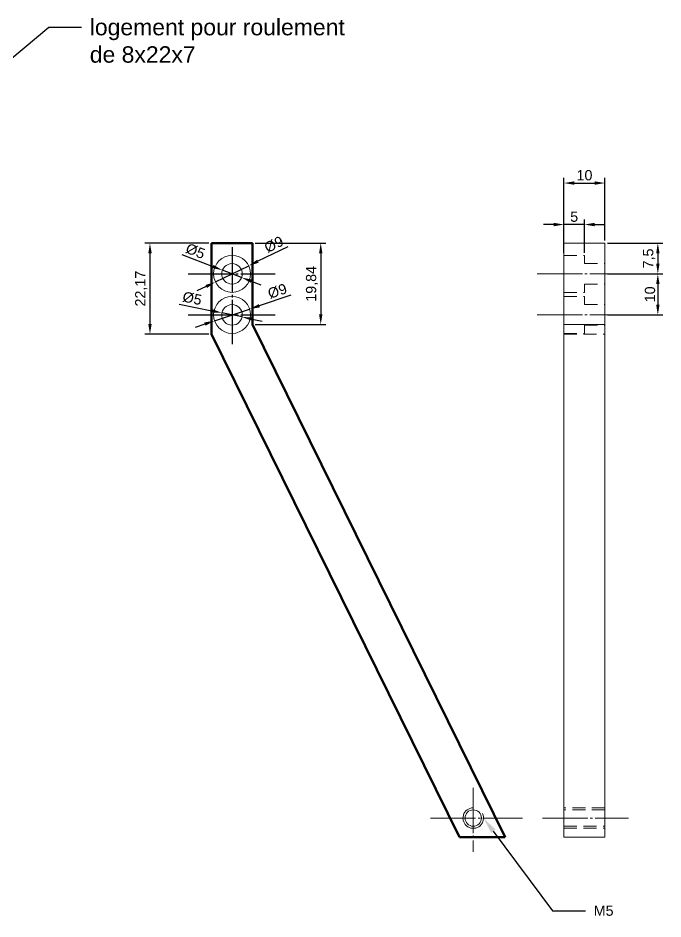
# Model space of a CAD drawing. Header units: millimetres. Extents: x 846 to 1187, y 1762 to 2289.
# Drawn here: x 1030.3 to 1187.4, y 1984.6 to 2204.1 of the extents above; entities that cross this region are included whole.
import ezdxf
from ezdxf import colors
from ezdxf.entities.mleader import LeaderData, LeaderLine
from ezdxf.math import Vec2, Vec3

# ---------------------------------------------------------------- set-up
doc = ezdxf.new("R2010")
doc.units = ezdxf.units.MM
doc.linetypes.add('CACHE2', pattern=[4.7625, 3.175, -1.5875])
doc.linetypes.add('JIS_08_11', pattern=[12.8, 11, -0.6, 0.6, -0.6])
doc.layers.add('cotation', color=7, linetype='Continuous')
doc.styles.get("Standard").update_dxf_attribs({"font": 'arial.ttf'})
doc.dimstyles.new('ISO-25', dxfattribs={"dimtxt": 2.5, "dimasz": 2.5, "dimexe": 1.25, "dimexo": 0.625, "dimtad": 1, "dimtxsty": 'Standard', "dimcen": 2.5, "dimadec": 0, "dimazin": 0, "dimtfac": 1, "dimtmove": 0, "dimatfit": 3, "dimfxl": 1, "dimarcsym": 0})

# ---------------------------------------------------------------- blocks, each defined once
blk = doc.blocks.new('pieces 3')
at = {"color": 1, "lineweight": 50}
for p, q in [((-952.93, 2193.52), (-952.93, 2215.7)), ((-952.93, 2215.7), (-942.93, 2215.7)), ((-942.93, 2195.85), (-942.93, 2215.7)), ((-942.93, 2195.85), (-881.39, 2070.92)), ((-952.93, 2193.52), (-892.53, 2070.92)), ((-892.53, 2070.92), (-881.39, 2070.92))]:
    blk.add_line(p, q, dxfattribs=at)
at = {"color": 1, "linetype": 'JIS_08_11', "lineweight": 25}
for p, q in [((-947.93, 2214.67), (-947.93, 2191.05)), ((-958.63, 2208.2), (-937.45, 2208.2)), ((-958.63, 2198.2), (-937.45, 2198.2))]:
    blk.add_line(p, q, dxfattribs=at)
blk = doc.blocks.new('*D60')
at = {"color": 0, "lineweight": -2}
for p, q in [((1095.98, 2148.41), (1088.68, 2144.86)), ((1078.35, 2139.81), (1086.44, 2143.76)), ((1076.1, 2138.72), (1073.85, 2137.62))]:
    blk.add_line(p, q, dxfattribs=at)
at = {"color": 0}
for points in [[(1088.5, 2145.23), (1088.87, 2144.48), (1086.44, 2143.76)], [(1076.28, 2138.34), (1075.92, 2139.09), (1078.35, 2139.81)]]:
    blk.add_solid(points, dxfattribs=at)
at = {"layer": 'Defpoints', "color": 0}
for p in [(1086.44, 2143.76), (1078.35, 2139.81)]:
    blk.add_point(p, dxfattribs=at)
at = {"color": 0, "lineweight": 0, "insert": (1092.59, 2148.95), "char_height": 2.5, "attachment_point": 5, "rotation": 26.0088}
blk.add_mtext('%%c9', dxfattribs=at)
blk = doc.blocks.new('*D61')
at = {"color": 0, "lineweight": -2}
for p, q in [((1096.72, 2136.6), (1089.03, 2134.01)), ((1078.13, 2130.35), (1086.66, 2133.22)), ((1075.76, 2129.56), (1073.39, 2128.76))]:
    blk.add_line(p, q, dxfattribs=at)
at = {"color": 0}
for points in [[(1088.9, 2134.41), (1089.16, 2133.62), (1086.66, 2133.22)], [(1075.89, 2129.16), (1075.62, 2129.95), (1078.13, 2130.35)]]:
    blk.add_solid(points, dxfattribs=at)
at = {"layer": 'Defpoints', "color": 0}
for p in [(1086.66, 2133.22), (1078.13, 2130.35)]:
    blk.add_point(p, dxfattribs=at)
at = {"color": 0, "lineweight": 0, "insert": (1093.43, 2137.57), "char_height": 2.5, "attachment_point": 5, "rotation": 18.5624}
blk.add_mtext('%%c9', dxfattribs=at)
blk = doc.blocks.new('*D62')
at = {"color": 0, "lineweight": -2}
for p, q in [((1070.13, 2146.49), (1077.72, 2143.58)), ((1084.73, 2140.89), (1080.06, 2142.68)), ((1087.06, 2140), (1089.4, 2139.1))]:
    blk.add_line(p, q, dxfattribs=at)
at = {"color": 0}
for points in [[(1077.57, 2143.19), (1077.87, 2143.97), (1080.06, 2142.68)], [(1087.21, 2140.39), (1086.91, 2139.61), (1084.73, 2140.89)]]:
    blk.add_solid(points, dxfattribs=at)
at = {"layer": 'Defpoints', "color": 0}
for p in [(1080.06, 2142.68), (1084.73, 2140.89)]:
    blk.add_point(p, dxfattribs=at)
at = {"color": 0, "lineweight": 0, "insert": (1073.47, 2147.32), "char_height": 2.5, "attachment_point": 5, "rotation": 339.0233}
blk.add_mtext('%%c5', dxfattribs=at)
blk = doc.blocks.new('*D63')
at = {"color": 0, "lineweight": -2}
for p, q in [((1069.54, 2134.44), (1077.5, 2132.8)), ((1084.84, 2131.28), (1079.94, 2132.29)), ((1087.29, 2130.78), (1089.74, 2130.27))]:
    blk.add_line(p, q, dxfattribs=at)
at = {"color": 0}
for points in [[(1077.41, 2132.39), (1077.58, 2133.2), (1079.94, 2132.29)], [(1087.37, 2131.18), (1087.2, 2130.37), (1084.84, 2131.28)]]:
    blk.add_solid(points, dxfattribs=at)
at = {"layer": 'Defpoints', "color": 0}
for p in [(1079.94, 2132.29), (1084.84, 2131.28)]:
    blk.add_point(p, dxfattribs=at)
at = {"color": 0, "lineweight": 0, "insert": (1072.69, 2135.8), "char_height": 2.5, "attachment_point": 5, "rotation": 348.349}
blk.add_mtext('%%c5', dxfattribs=at)
blk = doc.blocks.new('*D64')
at = {"color": 0, "lineweight": -2}
for p, q in [((1160.73, 2153.8), (1158.23, 2153.8)), ((1163.23, 2146.91), (1163.23, 2155.05)), ((1168.23, 2153.8), (1163.23, 2153.8)), ((1168.23, 2146.91), (1168.23, 2155.05)), ((1170.73, 2153.8), (1173.23, 2153.8))]:
    blk.add_line(p, q, dxfattribs=at)
at = {"color": 0}
for points in [[(1160.73, 2153.38), (1160.73, 2154.22), (1163.23, 2153.8)], [(1170.73, 2154.22), (1170.73, 2153.38), (1168.23, 2153.8)]]:
    blk.add_solid(points, dxfattribs=at)
at = {"layer": 'Defpoints', "color": 0}
for p in [(1163.23, 2153.8), (1163.23, 2146.29), (1168.23, 2146.29)]:
    blk.add_point(p, dxfattribs=at)
at = {"color": 0, "lineweight": 0, "insert": (1165.73, 2155.7), "char_height": 2.5, "attachment_point": 5}
blk.add_mtext('5', dxfattribs=at)
blk = doc.blocks.new('*D65')
at = {"color": 0, "lineweight": -2}
for p, q in [((1163.23, 2149.91), (1163.23, 2165.16)), ((1173.23, 2149.91), (1173.23, 2165.16)), ((1165.73, 2163.91), (1170.73, 2163.91))]:
    blk.add_line(p, q, dxfattribs=at)
at = {"color": 0}
for points in [[(1165.73, 2164.33), (1165.73, 2163.5), (1163.23, 2163.91)], [(1170.73, 2163.5), (1170.73, 2164.33), (1173.23, 2163.91)]]:
    blk.add_solid(points, dxfattribs=at)
at = {"layer": 'Defpoints', "color": 0}
for p in [(1173.23, 2163.91), (1163.23, 2149.29), (1173.23, 2149.29)]:
    blk.add_point(p, dxfattribs=at)
at = {"color": 0, "lineweight": 0, "insert": (1168.23, 2165.81), "char_height": 2.5, "attachment_point": 5}
blk.add_mtext('10', dxfattribs=at)
blk = doc.blocks.new('*D66')
at = {"color": 0, "lineweight": -2}
for p, q in [((1173.85, 2149.29), (1187.35, 2149.29)), ((1186.1, 2146.79), (1186.1, 2144.29)), ((1173.85, 2141.79), (1187.35, 2141.79))]:
    blk.add_line(p, q, dxfattribs=at)
at = {"color": 0}
for points in [[(1186.52, 2146.79), (1185.69, 2146.79), (1186.1, 2149.29)], [(1185.69, 2144.29), (1186.52, 2144.29), (1186.1, 2141.79)]]:
    blk.add_solid(points, dxfattribs=at)
at = {"layer": 'Defpoints', "color": 0}
for p in [(1173.23, 2149.29), (1173.23, 2141.79), (1186.1, 2141.79)]:
    blk.add_point(p, dxfattribs=at)
at = {"color": 0, "lineweight": 0, "insert": (1183.98, 2145.54), "char_height": 2.5, "attachment_point": 5, "rotation": 90}
blk.add_mtext('7,5', dxfattribs=at)
blk = doc.blocks.new('*D67')
at = {"color": 0, "lineweight": -2}
for p, q in [((1173.85, 2141.79), (1187.35, 2141.79)), ((1186.1, 2139.29), (1186.1, 2134.29)), ((1173.85, 2131.79), (1187.35, 2131.79))]:
    blk.add_line(p, q, dxfattribs=at)
at = {"color": 0}
for points in [[(1186.52, 2139.29), (1185.69, 2139.29), (1186.1, 2141.79)], [(1185.69, 2134.29), (1186.52, 2134.29), (1186.1, 2131.79)]]:
    blk.add_solid(points, dxfattribs=at)
at = {"layer": 'Defpoints', "color": 0}
for p in [(1173.23, 2141.79), (1173.23, 2131.79), (1186.1, 2131.79)]:
    blk.add_point(p, dxfattribs=at)
at = {"color": 0, "lineweight": 0, "insert": (1184.2, 2136.79), "char_height": 2.5, "attachment_point": 5, "rotation": 90}
blk.add_mtext('10', dxfattribs=at)
blk = doc.blocks.new('*D68')
at = {"color": 0, "lineweight": -2}
for p, q in [((1076.77, 2149.29), (1061.15, 2149.29)), ((1062.4, 2146.79), (1062.4, 2129.61)), ((1076.77, 2127.11), (1061.15, 2127.11))]:
    blk.add_line(p, q, dxfattribs=at)
at = {"color": 0}
for points in [[(1062.82, 2146.79), (1061.98, 2146.79), (1062.4, 2149.29)], [(1061.98, 2129.61), (1062.82, 2129.61), (1062.4, 2127.11)]]:
    blk.add_solid(points, dxfattribs=at)
at = {"layer": 'Defpoints', "color": 0}
for p in [(1077.39, 2149.29), (1062.4, 2127.11), (1077.39, 2127.11)]:
    blk.add_point(p, dxfattribs=at)
at = {"color": 0, "lineweight": 0, "insert": (1060.27, 2138.2), "char_height": 2.5, "attachment_point": 5, "rotation": 90}
blk.add_mtext('22,17', dxfattribs=at)
blk = doc.blocks.new('*D69')
at = {"color": 0, "lineweight": -2}
for p, q in [((1088.02, 2149.29), (1105.24, 2149.29)), ((1103.99, 2146.79), (1103.99, 2131.94)), ((1088.02, 2129.44), (1105.24, 2129.44))]:
    blk.add_line(p, q, dxfattribs=at)
at = {"color": 0}
for points in [[(1104.41, 2146.79), (1103.58, 2146.79), (1103.99, 2149.29)], [(1103.58, 2131.94), (1104.41, 2131.94), (1103.99, 2129.44)]]:
    blk.add_solid(points, dxfattribs=at)
at = {"layer": 'Defpoints', "color": 0}
for p in [(1087.39, 2149.29), (1087.39, 2129.44), (1103.99, 2129.44)]:
    blk.add_point(p, dxfattribs=at)
at = {"color": 0, "lineweight": 0, "insert": (1101.87, 2139.36), "char_height": 2.5, "attachment_point": 5, "rotation": 90}
blk.add_mtext('19,84', dxfattribs=at)

msp = doc.modelspace()

# ---------------------------------------------------------------- linework, layer by layer
at = {"color": 1, "linetype": 'CACHE2', "lineweight": 0}
for p, q in [((1173.227, 2011.697), (1163.227, 2011.697)), ((1173.227, 2011.197), (1163.227, 2011.197)), ((1163.227, 2007.197), (1173.227, 2007.197)), ((1163.227, 2006.697), (1173.227, 2006.697))]:
    msp.add_line(p, q, dxfattribs=at)
at = {"color": 1, "lineweight": 0}
msp.add_lwpolyline([(1163.227, 2004.513), (1173.227, 2004.513), (1173.227, 2149.286), (1172.227, 2149.286), (1163.227, 2149.286)], close=True, dxfattribs=at)
at = {"color": 1, "linetype": 'CACHE2', "lineweight": 0}
for points in [[(1163.227, 2146.286), (1168.227, 2146.286), (1168.227, 2144.286)], [(1168.227, 2144.286), (1173.227, 2144.286)], [(1163.227, 2137.286), (1168.227, 2137.286), (1168.227, 2139.286)], [(1168.227, 2139.286), (1173.227, 2139.286)], [(1163.227, 2136.286), (1168.227, 2136.286), (1168.227, 2134.286)], [(1168.227, 2134.286), (1173.227, 2134.286)], [(1163.227, 2127.286), (1168.227, 2127.286), (1168.227, 2129.286)], [(1168.227, 2129.286), (1173.227, 2129.286)], [(1163.227, 2127.113), (1173.227, 2127.113)]]:
    msp.add_lwpolyline(points, dxfattribs=at)
at = {"color": 1, "linetype": 'JIS_08_11', "lineweight": 0}
for points in [[(1156.714, 2141.786), (1180.798, 2141.786)], [(1156.714, 2131.786), (1180.798, 2131.786)], [(1141.142, 2016.558), (1141.142, 2000.965)], [(1130.702, 2009.197), (1153.136, 2009.197)], [(1158.028, 2009.197), (1178.985, 2009.197)]]:
    msp.add_lwpolyline(points, dxfattribs=at)
at = {"color": 1, "lineweight": 0}
msp.add_lwpolyline([(1163.227, 2129.442), (1173.227, 2129.442)], dxfattribs=at)
for centre, radius in [((1082.392, 2141.786), 4.5), ((1082.392, 2141.786), 2.5), ((1082.392, 2131.786), 4.5), ((1082.392, 2131.786), 2.5), ((1141.142, 2009.197), 2)]:
    msp.add_circle(centre, radius, dxfattribs=at)
msp.add_arc((1141.142, 2009.197), 2.5, 90, 26.01095, dxfattribs=at)

# ---------------------------------------------------------------- block references
at = {"lineweight": 0}
msp.add_blockref('pieces 3', (2030.321, -66.412), dxfattribs=at)

# ---------------------------------------------------------------- dimensions: what is measured, and where the dimension line sits
for p1, p2, distance, picture, middle in [((1163.227, 2149.286), (1173.227, 2149.286), 14.626, '*D65', (1168.227, 2165.813)), ((1168.227, 2146.286), (1163.227, 2146.286), -7.515, '*D64', (1165.727, 2155.698)), ((1077.392, 2149.286), (1077.392, 2127.113), -14.991, '*D68', (1060.273, 2138.199)), ((1087.392, 2149.286), (1087.392, 2129.442), 16.602, '*D69', (1101.867, 2139.364)), ((1173.227, 2149.286), (1173.227, 2141.786), 12.877, '*D66', (1183.982, 2145.536)), ((1173.227, 2141.786), (1173.227, 2131.786), 12.877, '*D67', (1184.202, 2136.786))]:
    dim = msp.add_aligned_dim(p1=p1, p2=p2, distance=distance, dimstyle='ISO-25', dxfattribs=at)
    dim.commit()
    dim.dimension.update_dxf_attribs({"geometry": picture, "text_midpoint": middle})
for p1, p2, picture, middle in [((1078.348, 2139.813), (1086.436, 2143.759), '*D60', (1090.093, 2145.544)), ((1084.726, 2140.891), (1080.058, 2142.681), '*D62', (1074.659, 2144.751)), ((1078.126, 2130.354), (1086.658, 2133.219), '*D61', (1092.842, 2135.295)), ((1084.841, 2131.281), (1079.944, 2132.291), '*D63', (1074.342, 2133.446))]:
    dim = msp.add_diameter_dim_2p(p1=p1, p2=p2, dimstyle='ISO-25', dxfattribs=at)
    dim.commit()
    dim.dimension.update_dxf_attribs({"geometry": picture, "text_midpoint": middle, "dimtype": 163})

# ---------------------------------------------------------------- leaders
at = {"layer": 'cotation', "color": 7, "lineweight": 0}
ml = msp.add_multileader_mtext('Standard', dxfattribs=at)
ml.set_content('logement pour roulement\\Pde 8x22x7', color=7)
ml.set_leader_properties()
ml.build(insert=Vec2(0, 0))
ml.multileader.update_dxf_attribs({"text_top_attachment_type": 0, "text_bottom_attachment_type": 0})
ctx = ml.context
ctx.base_point, ctx.plane_origin = Vec3(1045.735, 2201.877), Vec3(1022.23, 2186.243)
notes = []
notes.append((ctx, [(0, (1, 1, 0), (1037.735, 2201.877), (1, 0), 8, [(0, [(1019.078, 2186.243)], 256, [])])]))
ctx.mtext.insert, ctx.mtext.flow_direction = Vec3(1047.735, 2203.911), 5
ml = msp.add_multileader_mtext('Standard', dxfattribs=at)
ml.set_content('M5', color=7)
ml.set_leader_properties()
ml.build(insert=Vec2(0, 0))
ml.multileader.update_dxf_attribs({"text_top_attachment_type": 0, "text_bottom_attachment_type": 0})
ctx = ml.context
ctx.base_point, ctx.char_height, ctx.plane_origin = Vec3(1168.471, 1986.62), 2.5, Vec3(1141.216, 2014.181)
notes.append((ctx, [(1, (1, 1, 0), (1160.471, 1986.62), (1, 0), 8, [(0, [(1143.642, 2009.197)], 256, [])])]))
ctx.mtext.insert, ctx.mtext.flow_direction = Vec3(1170.471, 1987.892), 5
for ctx, leaders in notes:
    for number, flags, end, landing, length, lines in leaders:
        leader = LeaderData()
        leader.index, (leader.has_last_leader_line, leader.has_dogleg_vector, leader.attachment_direction) = number, flags
        leader.last_leader_point, leader.dogleg_vector, leader.dogleg_length = Vec3(end), Vec3(landing), length
        for number, points, colour, breaks in lines:
            line = LeaderLine()
            line.index, line.vertices, line.color, line.breaks = number, Vec3.list(points), colors.encode_raw_color(colour), breaks
            leader.lines.append(line)
        ctx.leaders.append(leader)

doc.saveas('drawing.dxf')
